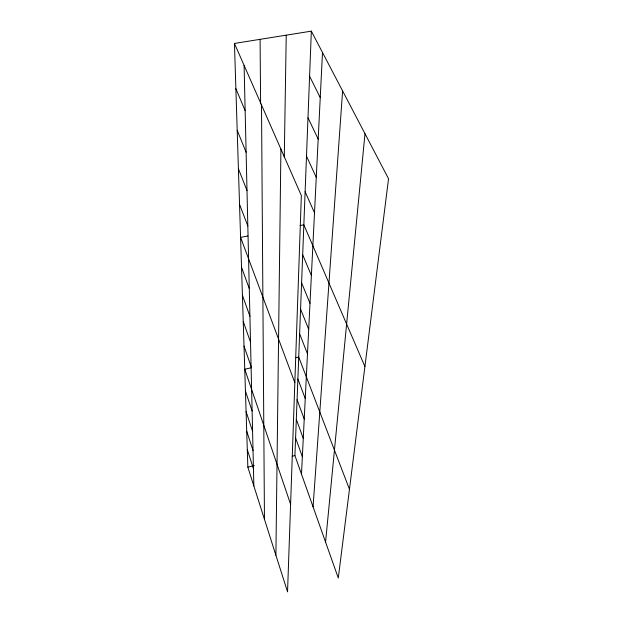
<?xml version="1.0" encoding="UTF-8"?>
<svg xmlns="http://www.w3.org/2000/svg" width="623" height="623" viewBox="0 0 623 623"><rect width="100%" height="100%" fill="white"/><g stroke="black" fill="none" stroke-linecap="round" stroke-linejoin="round"><path stroke-width="0.93" d="M275.896 555.249L280.911 149.084M284.283 157.409L286.23 35.161M311.336 31.15L388.55 178.746L338.289 578.027L294.913 455.577L311.336 31.15L234.45 43.439L247.845 467.118L287.546 591.85L301.353 195.56L234.45 43.439M301.485 474.134L322.496 52.48M313.065 506.826L342.603 90.927M325.564 542.111L364.992 133.727M247.845 467.118L254.285 465.537M292.187 456.246L294.913 455.577M251.365 367.734L244.753 369.221L290.598 504.28M295.933 357.68L298.721 357.057L349.456 489.281M247.907 235.946L240.587 237.402L294.835 382.67M300.076 225.573L303.845 224.825L364.907 366.519M309.592 76.24L320.245 97.609M307.988 117.778L318.182 139.116M306.5 156.171L316.266 177.407M305.122 191.752L314.506 212.856M235.883 88.692L245.151 110.645M302.685 254.768L311.383 275.514M301.594 282.795L309.997 303.331M237.199 130.332L246.116 152.23M300.582 309.086L308.697 329.396M238.414 168.763L247.004 190.552M299.624 333.796L307.474 353.864M239.544 204.36L247.829 225.985M297.872 378.994L305.247 398.572M297.07 399.725L304.226 419.045M241.529 267.298L249.278 288.519M296.314 419.341L303.261 438.413M295.59 437.93L302.35 456.745M242.417 295.255L249.924 316.25M243.243 321.46L250.524 342.206M244.021 346.069L251.092 366.558M245.439 391.049L252.12 411.016M246.093 411.655L252.595 431.357M246.708 431.147L253.039 450.577M247.292 449.604L253.46 468.769M244.099 65.376L253.857 486.01M261.512 104.96L264.456 519.302M260.087 39.342L260.609 103.893"/></g></svg>
